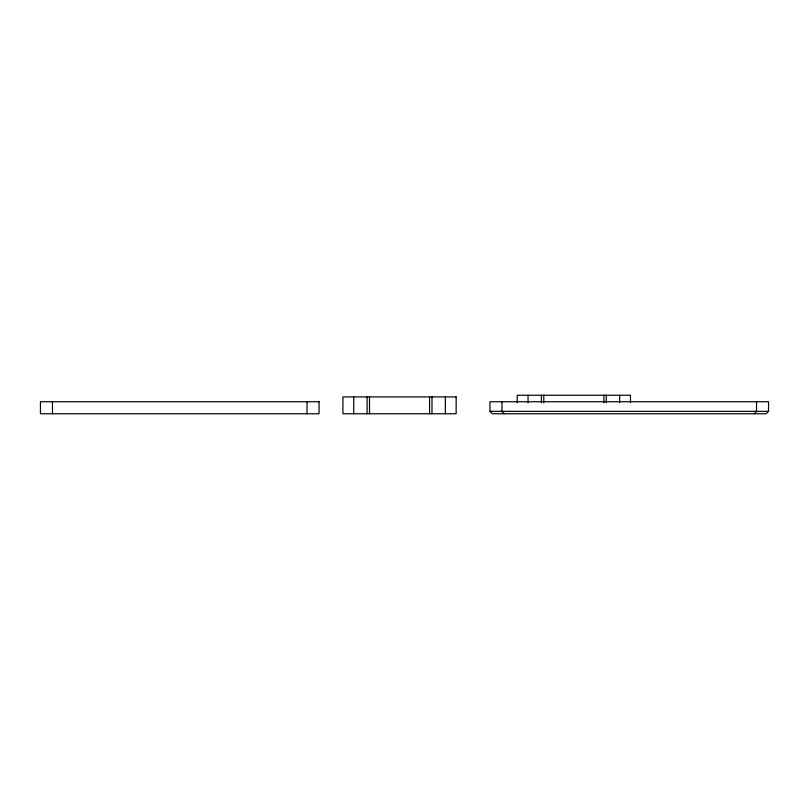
<?xml version="1.0" encoding="UTF-8"?>
<svg xmlns="http://www.w3.org/2000/svg" width="809" height="809" viewBox="0 0 809 809"><rect width="100%" height="100%" fill="white"/><g stroke="black" fill="none" stroke-linecap="round" stroke-linejoin="round"><path stroke-width="1.21" d="M754.332 413.753L756.526 411.346L756.526 401.739M768.55 411.346L766.143 413.753L492.347 413.753L489.941 411.346L489.941 401.739L768.55 401.739L768.55 411.346L489.941 411.346M504.159 413.753L501.964 411.346L501.964 401.739M630.444 402.74L630.444 395.247L517.224 395.247L517.224 402.74M619.633 395.247L619.633 402.74M606.285 395.247L606.285 402.74M603.888 395.247L603.888 402.74M543.79 395.247L543.79 402.74M541.383 395.247L541.383 402.74M528.044 395.247L528.044 402.74M445.334 396.926L445.334 413.753M431.996 396.926L431.996 413.753M429.589 396.926L429.589 413.753M369.501 396.926L369.501 413.753M367.094 396.926L367.094 413.753M353.755 396.926L353.755 413.753M307.036 401.739L307.036 413.753M52.474 401.739L52.474 413.753M456.155 396.926L342.935 396.926L342.935 413.753L456.155 413.753L456.155 396.926M319.059 401.739L40.45 401.739L40.45 413.753L319.059 413.753L319.059 401.739"/></g></svg>
